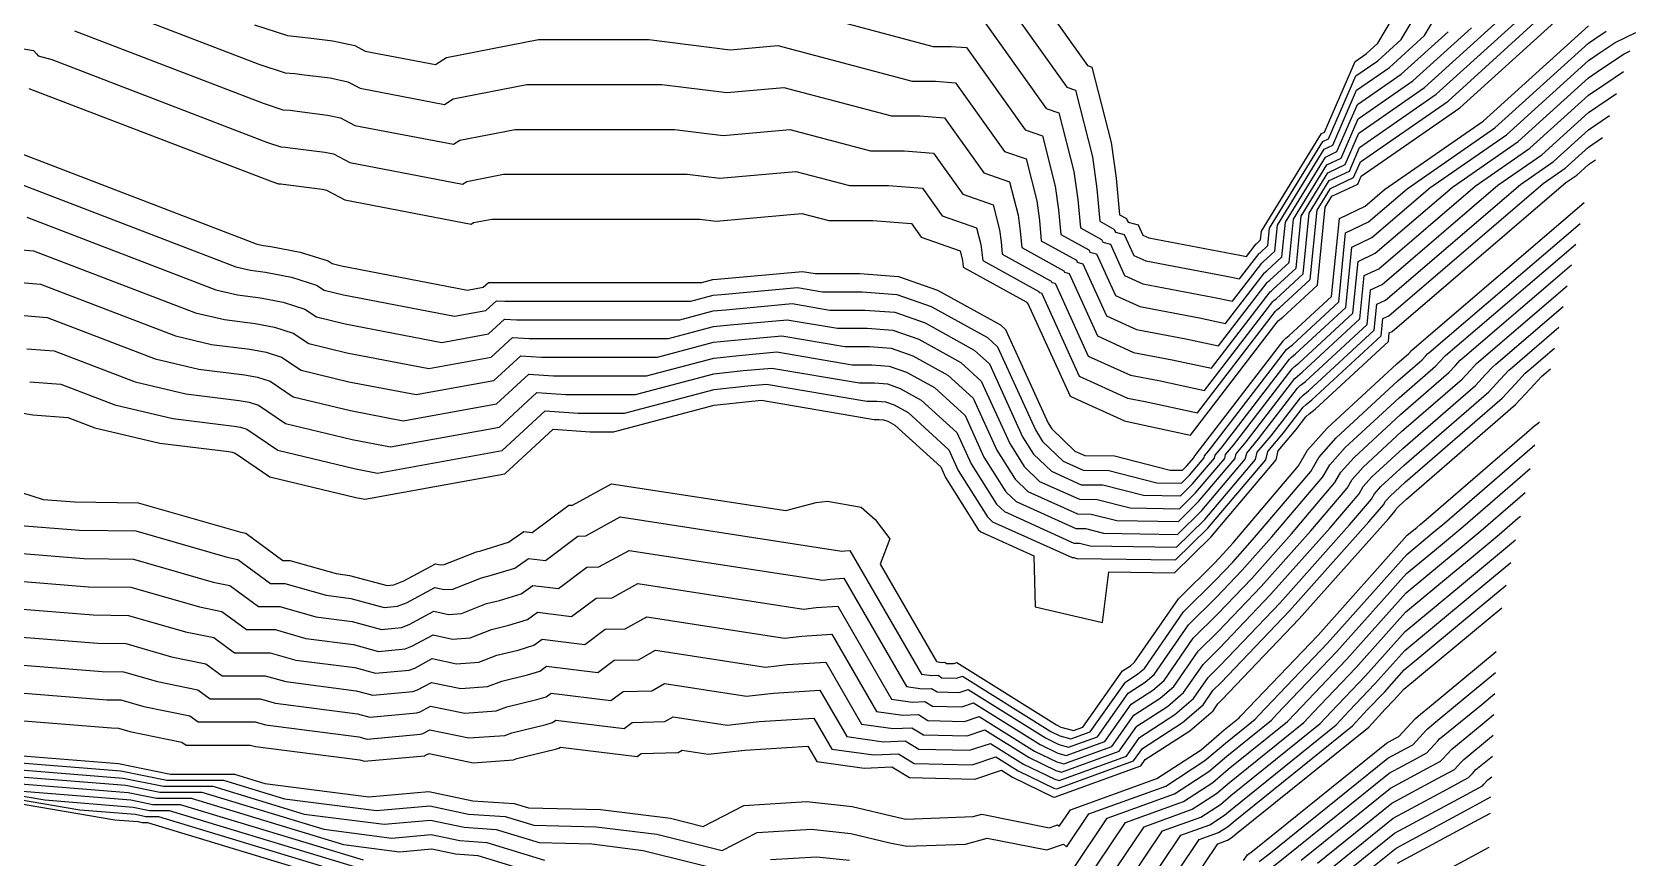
# Model space of a CAD drawing. Header units: millimetres. Extents: x 1157528 to 1158127, y 1280646 to 1281429.
# Drawn here: x 1157966.4 to 1158033.4, y 1281195.9 to 1281230.4 of the extents above; entities that cross this region are included whole.
import ezdxf

# ---------------------------------------------------------------- set-up
doc = ezdxf.new("R2010")
doc.units = ezdxf.units.MM
doc.layers.add('OCTUBRE', color=31, linetype='Continuous')

msp = doc.modelspace()

# ---------------------------------------------------------------- linework, layer by layer
at = {"layer": 'OCTUBRE', "flags": 128}
for points, elevation in [([(1158006.833, 1281234.213), (1158010.514, 1281229.046), (1158010.694, 1281228.983), (1158011.496, 1281225.835), (1158011.703, 1281224.34), (1158011.846, 1281222.809), (1158012.139, 1281222.647), (1158012.172, 1281222.573), (1158012.205, 1281222.499), (1158012.626, 1281222.388), (1158012.823, 1281221.953), (1158013.075, 1281221.838), (1158016.883, 1281221.115), (1158017.156, 1281221.056), (1158017.564, 1281221.587), (1158017.571, 1281221.594), (1158017.584, 1281221.604), (1158017.746, 1281221.753), (1158017.782, 1281222.115), (1158020.291, 1281226.201), (1158020.411, 1281226.258), (1158021.695, 1281229.214), (1158022.153, 1281229.532), (1158022.642, 1281229.975), (1158025.018, 1281233.979)], 300.5), ([(1158005.914, 1281231.272), (1158008.777, 1281227.253), (1158009.317, 1281227.064), (1158009.941, 1281224.615), (1158010.102, 1281223.452), (1158010.213, 1281222.262), (1158011.092, 1281221.775), (1158011.118, 1281221.718), (1158011.144, 1281221.66), (1158011.471, 1281221.574), (1158012.063, 1281220.27), (1158012.819, 1281219.925), (1158015.752, 1281219.368), (1158016.571, 1281219.191), (1158017.794, 1281220.784), (1158017.815, 1281220.804), (1158017.855, 1281220.835), (1158018.339, 1281221.282), (1158018.447, 1281222.367), (1158020.399, 1281225.545), (1158020.76, 1281225.717), (1158021.758, 1281228.015), (1158023.132, 1281228.969), (1158024.598, 1281230.299), (1158026.446, 1281233.413)], 301.5), ([(1158006.374, 1281232.743), (1158009.646, 1281228.149), (1158010.006, 1281228.023), (1158010.719, 1281225.225), (1158010.902, 1281223.896), (1158011.029, 1281222.535), (1158011.615, 1281222.211), (1158011.645, 1281222.146), (1158011.674, 1281222.08), (1158012.048, 1281221.981), (1158012.443, 1281221.111), (1158012.947, 1281220.882), (1158016.317, 1281220.242), (1158016.864, 1281220.124), (1158017.679, 1281221.186), (1158017.693, 1281221.199), (1158017.72, 1281221.22), (1158018.042, 1281221.518), (1158018.114, 1281222.241), (1158020.345, 1281225.873), (1158020.585, 1281225.987), (1158021.727, 1281228.615), (1158022.642, 1281229.25), (1158023.62, 1281230.137), (1158025.732, 1281233.696)], 301), ([(1157969.128, 1281231.701), (1157975.875, 1281229.11), (1157976.981, 1281228.748), (1157977.379, 1281228.714), (1157977.775, 1281228.662), (1157978.856, 1281228.527), (1157979.595, 1281228.368), (1157980.109, 1281228.098), (1157983.632, 1281227.42), (1157984, 1281227.658), (1157987.084, 1281228.254), (1157992.715, 1281228.253), (1157995.436, 1281227.916), (1157997.82, 1281228.133), (1158002.315, 1281226.937), (1158003.502, 1281226.937), (1158004.535, 1281226.859), (1158006.171, 1281224.562), (1158007.252, 1281224.184), (1158007.608, 1281222.785), (1158007.7, 1281222.12), (1158007.764, 1281221.44), (1158009.522, 1281220.468), (1158009.536, 1281220.435), (1158009.551, 1281220.402), (1158009.738, 1281220.352), (1158010.924, 1281217.744), (1158012.436, 1281217.055), (1158014.054, 1281216.748), (1158015.693, 1281216.393), (1158018.139, 1281219.579), (1158018.182, 1281219.618), (1158018.261, 1281219.682), (1158019.228, 1281220.575), (1158019.445, 1281222.746), (1158020.56, 1281224.562), (1158021.282, 1281224.904), (1158021.853, 1281226.218), (1158024.599, 1281228.125), (1158027.532, 1281230.784)], 303), ([(1157997.319, 1281231.645), (1158004.063, 1281229.849), (1158004.807, 1281229.849), (1158005.454, 1281229.801), (1158007.908, 1281226.356), (1158008.629, 1281226.104), (1158009.164, 1281224.005), (1158009.301, 1281223.008), (1158009.396, 1281221.988), (1158010.568, 1281221.339), (1158010.591, 1281221.29), (1158010.613, 1281221.241), (1158010.893, 1281221.167), (1158011.683, 1281219.428), (1158012.691, 1281218.968), (1158015.186, 1281218.495), (1158016.278, 1281218.258), (1158017.909, 1281220.382), (1158017.937, 1281220.408), (1158017.99, 1281220.451), (1158018.635, 1281221.046), (1158018.78, 1281222.493), (1158020.453, 1281225.217), (1158020.934, 1281225.446), (1158021.79, 1281227.416), (1158023.621, 1281228.688), (1158025.576, 1281230.461)], 302), ([(1157961.736, 1281230.461), (1157966.466, 1281229.669), (1157966.592, 1281229.534), (1157966.662, 1281229.446), (1157967.224, 1281229.294), (1157976.239, 1281225.833), (1157976.792, 1281225.652), (1157976.991, 1281225.635), (1157977.189, 1281225.609), (1157978.631, 1281225.428), (1157979.001, 1281225.349), (1157979.685, 1281224.989), (1157984.383, 1281224.085), (1157984.567, 1281224.204), (1157986.109, 1281224.502), (1157993.781, 1281224.501), (1157995.141, 1281224.333), (1157998.32, 1281224.622), (1158000.568, 1281224.024), (1158002.198, 1281224.024), (1158003.615, 1281223.917), (1158004.433, 1281222.769), (1158005.875, 1281222.265), (1158006.053, 1281221.565), (1158006.099, 1281221.233), (1158006.131, 1281220.893), (1158008.475, 1281219.596), (1158008.482, 1281219.579), (1158008.49, 1281219.563), (1158008.583, 1281219.538), (1158010.164, 1281216.061), (1158012.18, 1281215.142), (1158012.923, 1281215.001), (1158015.107, 1281214.527), (1158018.369, 1281218.775), (1158018.426, 1281218.828), (1158018.532, 1281218.913), (1158019.821, 1281220.103), (1158020.111, 1281222.998), (1158020.668, 1281223.906), (1158021.631, 1281224.363), (1158021.916, 1281225.019), (1158025.578, 1281227.562), (1158029.488, 1281231.108)], 304), ([(1157965.605, 1281225.493), (1157975.761, 1281221.594), (1157976.063, 1281221.522), (1157976.383, 1281221.483), (1157977.602, 1281221.247), (1157978.776, 1281220.875), (1157978.938, 1281220.766), (1157979.336, 1281220.67), (1157984.598, 1281219.657), (1157985.248, 1281219.775), (1157985.472, 1281219.982), (1157985.645, 1281219.971), (1157994.387, 1281219.97), (1157994.854, 1281220.094), (1157995.029, 1281220.112), (1157998.604, 1281220.438), (1157999.129, 1281220.349), (1158000.995, 1281220.349), (1158002.617, 1281220.226), (1158004.239, 1281219.659), (1158006.876, 1281218.2), (1158007.089, 1281218.006), (1158008.867, 1281214.094), (1158009.02, 1281213.852), (1158009.984, 1281212.928), (1158010.4, 1281212.74), (1158011.645, 1281212.726), (1158013.965, 1281212.134), (1158014.481, 1281212.126), (1158014.649, 1281212.292), (1158014.952, 1281212.65), (1158014.962, 1281212.692), (1158015.045, 1281212.791), (1158018.715, 1281217.57), (1158018.792, 1281217.642), (1158018.938, 1281217.759), (1158020.711, 1281219.396), (1158021.036, 1281222.652), (1158022.119, 1281223.166), (1158022.926, 1281223.857), (1158027.045, 1281226.718), (1158031.444, 1281230.707)], 305.5), ([(1157966.271, 1281228.091), (1157976.421, 1281224.195), (1157976.698, 1281224.104), (1157976.797, 1281224.095), (1157976.896, 1281224.083), (1157978.519, 1281223.879), (1157978.703, 1281223.84), (1157979.474, 1281223.435), (1157984.758, 1281222.418), (1157984.85, 1281222.477), (1157985.621, 1281222.626), (1157994.314, 1281222.625), (1157994.994, 1281222.541), (1157998.57, 1281222.867), (1157999.694, 1281222.567), (1158001.545, 1281222.567), (1158003.156, 1281222.446), (1158003.565, 1281221.872), (1158005.187, 1281221.305), (1158005.276, 1281220.955), (1158005.299, 1281220.789), (1158005.314, 1281220.619), (1158007.951, 1281219.16), (1158007.955, 1281219.152), (1158007.959, 1281219.144), (1158008.005, 1281219.131), (1158009.784, 1281215.219), (1158012.052, 1281214.185), (1158012.357, 1281214.127), (1158014.815, 1281213.595), (1158018.484, 1281218.374), (1158018.548, 1281218.433), (1158018.667, 1281218.528), (1158020.118, 1281219.867), (1158020.443, 1281223.124), (1158020.722, 1281223.578), (1158021.805, 1281224.092), (1158021.948, 1281224.42), (1158026.067, 1281227.281), (1158030.466, 1281231.27)], 304.5), ([(1157968.176, 1281230.497), (1157976.057, 1281227.472), (1157976.887, 1281227.2), (1157977.185, 1281227.174), (1157977.482, 1281227.136), (1157978.744, 1281226.978), (1157979.298, 1281226.859), (1157979.897, 1281226.544), (1157984.008, 1281225.753), (1157984.283, 1281225.931), (1157986.596, 1281226.378), (1157993.248, 1281226.377), (1157995.289, 1281226.124), (1157998.07, 1281226.378), (1158001.441, 1281225.48), (1158002.85, 1281225.48), (1158004.075, 1281225.388), (1158005.302, 1281223.665), (1158006.563, 1281223.224), (1158006.831, 1281222.175), (1158006.9, 1281221.677), (1158006.947, 1281221.166), (1158008.998, 1281220.032), (1158009.009, 1281220.007), (1158009.02, 1281219.982), (1158009.16, 1281219.945), (1158010.544, 1281216.902), (1158012.308, 1281216.098), (1158013.488, 1281215.874), (1158015.4, 1281215.46), (1158018.254, 1281219.177), (1158018.304, 1281219.223), (1158018.396, 1281219.297), (1158019.525, 1281220.339), (1158019.778, 1281222.872), (1158020.614, 1281224.234), (1158021.456, 1281224.633), (1158021.884, 1281225.619), (1158025.088, 1281227.844), (1158028.51, 1281230.946)], 303.5), ([(1157975.693, 1281230.749), (1157977.076, 1281230.296), (1157977.573, 1281230.253), (1157978.067, 1281230.189), (1157978.969, 1281230.076), (1157979.893, 1281229.878), (1157980.32, 1281229.653), (1157983.256, 1281229.088), (1157983.716, 1281229.385), (1157987.571, 1281230.13), (1157992.183, 1281230.129), (1157995.583, 1281229.708), (1157997.569, 1281229.889), (1158003.189, 1281228.393), (1158004.155, 1281228.393), (1158004.995, 1281228.33), (1158007.039, 1281225.459), (1158007.941, 1281225.144), (1158008.386, 1281223.395), (1158008.501, 1281222.564), (1158008.58, 1281221.714), (1158010.045, 1281220.904), (1158010.063, 1281220.863), (1158010.082, 1281220.822), (1158010.316, 1281220.759), (1158011.303, 1281218.586), (1158012.564, 1281218.012), (1158014.62, 1281217.621), (1158015.985, 1281217.326), (1158018.024, 1281219.981), (1158018.059, 1281220.013), (1158018.126, 1281220.066), (1158018.932, 1281220.81), (1158019.113, 1281222.62), (1158020.506, 1281224.89), (1158021.108, 1281225.175), (1158021.822, 1281226.817), (1158024.11, 1281228.406), (1158026.554, 1281230.623)], 302.5), ([(1157965.891, 1281224.097), (1157974.918, 1281220.632), (1157975.524, 1281220.489), (1157976.163, 1281220.411), (1157977.246, 1281220.201), (1157978.29, 1281219.87), (1157978.614, 1281219.652), (1157979.411, 1281219.459), (1157984.061, 1281218.564), (1157985.362, 1281218.8), (1157985.81, 1281219.214), (1157986.156, 1281219.192), (1157993.926, 1281219.191), (1157994.861, 1281219.439), (1157995.211, 1281219.475), (1157998.389, 1281219.765), (1157999.438, 1281219.586), (1158001.096, 1281219.586), (1158002.539, 1281219.477), (1158003.98, 1281218.973), (1158006.324, 1281217.677), (1158006.75, 1281217.288), (1158008.331, 1281213.811), (1158008.635, 1281213.327), (1158009.493, 1281212.506), (1158010.324, 1281212.131), (1158011.401, 1281212.119), (1158013.409, 1281211.606), (1158014.44, 1281211.59), (1158014.775, 1281211.922), (1158015.382, 1281212.638), (1158015.402, 1281212.723), (1158015.568, 1281212.921), (1158018.83, 1281217.169), (1158018.914, 1281217.247), (1158019.073, 1281217.374), (1158021.008, 1281219.16), (1158021.297, 1281222.055), (1158022.259, 1281222.512), (1158023.873, 1281223.894), (1158027.534, 1281226.437), (1158031.445, 1281229.983), (1158031.718, 1281230.168), (1158032.189, 1281230.487)], 306), ([(1157966.177, 1281222.702), (1157974.076, 1281219.669), (1157974.984, 1281219.455), (1157975.943, 1281219.338), (1157976.891, 1281219.154), (1157977.804, 1281218.865), (1157978.289, 1281218.539), (1157979.485, 1281218.249), (1157983.525, 1281217.472), (1157985.476, 1281217.825), (1157986.148, 1281218.446), (1157986.667, 1281218.412), (1157993.466, 1281218.412), (1157994.868, 1281218.784), (1157995.392, 1281218.838), (1157998.174, 1281219.092), (1157999.747, 1281218.824), (1158001.198, 1281218.824), (1158002.46, 1281218.729), (1158003.721, 1281218.288), (1158005.772, 1281217.153), (1158006.411, 1281216.57), (1158007.794, 1281213.527), (1158008.251, 1281212.802), (1158009.001, 1281212.083), (1158010.248, 1281211.521), (1158011.157, 1281211.511), (1158012.852, 1281211.078), (1158014.398, 1281211.054), (1158014.902, 1281211.553), (1158015.813, 1281212.626), (1158015.842, 1281212.754), (1158016.09, 1281213.05), (1158018.945, 1281216.767), (1158019.036, 1281216.852), (1158019.209, 1281216.99), (1158021.304, 1281218.924), (1158021.557, 1281221.457), (1158022.399, 1281221.857), (1158024.82, 1281223.931), (1158028.024, 1281226.155), (1158031.445, 1281229.258), (1158031.855, 1281229.535), (1158032.562, 1281230.014), (1158033.43, 1281230.429)], 306.5), ([(1157965.812, 1281221.356), (1157966.463, 1281221.306), (1157973.233, 1281218.707), (1157974.444, 1281218.422), (1157975.723, 1281218.266), (1157976.535, 1281218.108), (1157977.318, 1281217.86), (1157977.965, 1281217.425), (1157979.56, 1281217.039), (1157982.989, 1281216.379), (1157985.589, 1281216.851), (1157986.486, 1281217.678), (1157987.178, 1281217.633), (1157993.005, 1281217.633), (1157994.875, 1281218.129), (1157995.574, 1281218.201), (1157997.958, 1281218.419), (1158000.056, 1281218.061), (1158001.299, 1281218.061), (1158002.381, 1281217.98), (1158003.462, 1281217.602), (1158005.22, 1281216.629), (1158006.072, 1281215.852), (1158007.258, 1281213.244), (1158007.866, 1281212.277), (1158008.51, 1281211.661), (1158010.172, 1281210.911), (1158010.913, 1281210.903), (1158012.296, 1281210.55), (1158014.357, 1281210.518), (1158015.028, 1281211.183), (1158016.243, 1281212.614), (1158016.282, 1281212.784), (1158016.613, 1281213.179), (1158019.06, 1281216.365), (1158019.158, 1281216.457), (1158019.344, 1281216.605), (1158021.601, 1281218.688), (1158021.818, 1281220.86), (1158022.539, 1281221.202), (1158025.767, 1281223.967), (1158028.513, 1281225.874), (1158031.446, 1281228.534), (1158031.992, 1281228.903), (1158032.934, 1281229.541), (1158033.186, 1281229.662)], 307), ([(1157965.935, 1281219.973), (1157966.748, 1281219.911), (1157972.39, 1281217.745), (1157973.904, 1281217.388), (1157975.502, 1281217.193), (1157976.18, 1281217.062), (1157976.832, 1281216.855), (1157977.641, 1281216.311), (1157979.634, 1281215.828), (1157982.452, 1281215.286), (1157985.703, 1281215.876), (1157986.825, 1281216.91), (1157987.688, 1281216.854), (1157992.545, 1281216.853), (1157994.881, 1281217.474), (1157995.756, 1281217.565), (1157997.742, 1281217.745), (1158000.364, 1281217.299), (1158001.401, 1281217.299), (1158002.302, 1281217.231), (1158003.204, 1281216.916), (1158004.668, 1281216.106), (1158005.733, 1281215.134), (1158006.721, 1281212.961), (1158007.482, 1281211.752), (1158008.018, 1281211.239), (1158010.095, 1281210.301), (1158010.67, 1281210.295), (1158011.739, 1281210.022), (1158014.316, 1281209.982), (1158015.155, 1281210.813), (1158016.673, 1281212.602), (1158016.722, 1281212.815), (1158017.136, 1281213.309), (1158019.175, 1281215.964), (1158019.281, 1281216.062), (1158019.479, 1281216.221), (1158021.897, 1281218.453), (1158022.078, 1281220.262), (1158022.68, 1281220.548), (1158026.714, 1281224.004), (1158029.002, 1281225.593), (1158031.446, 1281227.809), (1158032.129, 1281228.271), (1158032.913, 1281228.802)], 307.5), ([(1157966.058, 1281218.59), (1157967.034, 1281218.516), (1157971.548, 1281216.783), (1157973.365, 1281216.355), (1157975.282, 1281216.12), (1157975.824, 1281216.015), (1157976.346, 1281215.85), (1157977.317, 1281215.197), (1157979.709, 1281214.618), (1157981.916, 1281214.193), (1157985.817, 1281214.901), (1157987.163, 1281216.143), (1157988.199, 1281216.075), (1157992.085, 1281216.074), (1157994.888, 1281216.818), (1157995.938, 1281216.928), (1157997.527, 1281217.072), (1158000.673, 1281216.537), (1158001.503, 1281216.537), (1158002.224, 1281216.482), (1158002.945, 1281216.23), (1158004.117, 1281215.582), (1158005.394, 1281214.417), (1158006.184, 1281212.678), (1158007.098, 1281211.228), (1158007.526, 1281210.817), (1158010.019, 1281209.692), (1158010.426, 1281209.687), (1158011.183, 1281209.494), (1158014.275, 1281209.446), (1158015.282, 1281210.443), (1158017.103, 1281212.59), (1158017.163, 1281212.845), (1158017.659, 1281213.438), (1158019.29, 1281215.562), (1158019.403, 1281215.667), (1158019.615, 1281215.836), (1158022.194, 1281218.217), (1158022.338, 1281219.664), (1158022.82, 1281219.893), (1158027.66, 1281224.04), (1158029.491, 1281225.311), (1158031.446, 1281227.084), (1158032.266, 1281227.639), (1158032.62, 1281227.879)], 308), ([(1157966.181, 1281217.207), (1157967.32, 1281217.12), (1157970.705, 1281215.821), (1157972.825, 1281215.321), (1157975.062, 1281215.048), (1157975.469, 1281214.969), (1157975.86, 1281214.845), (1157976.993, 1281214.083), (1157979.783, 1281213.408), (1157981.38, 1281213.101), (1157985.931, 1281213.926), (1157987.501, 1281215.375), (1157988.71, 1281215.296), (1157991.624, 1281215.295), (1157994.895, 1281216.163), (1157996.12, 1281216.291), (1157997.312, 1281216.399), (1158000.982, 1281215.774), (1158001.604, 1281215.774), (1158002.145, 1281215.733), (1158002.686, 1281215.544), (1158003.565, 1281215.058), (1158005.055, 1281213.699), (1158005.648, 1281212.395), (1158006.713, 1281210.703), (1158007.035, 1281210.395), (1158009.943, 1281209.082), (1158010.182, 1281209.079), (1158010.626, 1281208.966), (1158014.234, 1281208.91), (1158015.408, 1281210.073), (1158017.533, 1281212.578), (1158017.603, 1281212.876), (1158018.182, 1281213.567), (1158019.405, 1281215.16), (1158019.525, 1281215.271), (1158019.75, 1281215.452), (1158022.49, 1281217.981), (1158022.599, 1281219.067), (1158022.96, 1281219.238), (1158028.607, 1281224.076), (1158029.98, 1281225.03), (1158031.447, 1281226.36), (1158032.327, 1281226.956)], 308.5), ([(1157966.305, 1281215.824), (1157967.606, 1281215.725), (1157969.863, 1281214.858), (1157972.285, 1281214.288), (1157974.842, 1281213.975), (1157975.113, 1281213.923), (1157975.374, 1281213.84), (1157976.668, 1281212.97), (1157979.858, 1281212.197), (1157980.844, 1281212.008), (1157986.045, 1281212.951), (1157987.839, 1281214.607), (1157989.221, 1281214.516), (1157991.164, 1281214.516), (1157994.902, 1281215.508), (1157996.301, 1281215.654), (1157997.096, 1281215.726), (1158001.291, 1281215.012), (1158001.706, 1281215.012), (1158002.066, 1281214.985), (1158002.427, 1281214.859), (1158003.013, 1281214.534), (1158004.716, 1281212.981), (1158005.111, 1281212.111), (1158006.329, 1281210.178), (1158006.543, 1281209.972), (1158009.867, 1281208.472), (1158009.938, 1281208.472), (1158010.07, 1281208.438), (1158014.192, 1281208.374), (1158015.535, 1281209.704), (1158017.964, 1281212.566), (1158018.043, 1281212.906), (1158018.704, 1281213.696), (1158019.52, 1281214.758), (1158019.647, 1281214.876), (1158019.885, 1281215.067), (1158022.787, 1281217.745), (1158022.859, 1281218.469), (1158023.1, 1281218.583), (1158029.554, 1281224.113), (1158030.47, 1281224.749), (1158031.447, 1281225.635), (1158032.034, 1281226.033)], 309), ([(1157964.951, 1281214.693), (1157966.428, 1281214.441), (1157967.892, 1281214.329), (1157969.021, 1281213.896), (1157971.746, 1281213.254), (1157974.622, 1281212.903), (1157974.758, 1281212.876), (1157974.888, 1281212.835), (1157976.344, 1281211.856), (1157979.932, 1281210.987), (1157980.307, 1281210.915), (1157986.159, 1281211.976), (1157988.177, 1281213.839), (1157989.732, 1281213.737), (1157990.703, 1281213.737), (1157994.909, 1281214.853), (1157996.483, 1281215.017), (1157996.88, 1281215.053), (1158001.6, 1281214.249), (1158001.807, 1281214.249), (1158001.988, 1281214.236), (1158002.168, 1281214.173), (1158002.461, 1281214.011), (1158004.377, 1281212.263), (1158004.575, 1281211.828), (1158005.944, 1281209.653), (1158006.052, 1281209.55), (1158008.269, 1281208.549), (1158008.319, 1281206.413), (1158011.13, 1281205.754), (1158011.401, 1281207.881), (1158014.151, 1281207.838), (1158015.661, 1281209.334), (1158018.394, 1281212.554), (1158018.483, 1281212.937), (1158019.227, 1281213.826), (1158019.635, 1281214.357), (1158019.769, 1281214.481), (1158020.021, 1281214.683), (1158023.083, 1281217.51), (1158023.12, 1281217.872), (1158023.24, 1281217.929), (1158030.501, 1281224.15), (1158030.959, 1281224.467), (1158031.448, 1281224.911), (1158031.741, 1281225.109)], 309.5), ([(1157962.801, 1281212.215), (1157966.865, 1281210.907), (1157968.186, 1281210.802), (1157970.842, 1281210.767), (1157975.133, 1281209.533), (1157975.34, 1281209.491), (1157976.876, 1281208.358), (1157977.174, 1281208.358), (1157979.108, 1281207.803), (1157979.668, 1281207.731), (1157981.238, 1281207.306), (1157981.518, 1281207.331), (1157981.94, 1281207.496), (1157983.266, 1281208.207), (1157983.453, 1281208.168), (1157983.624, 1281208.18), (1157984.978, 1281208.713), (1157985.158, 1281208.756), (1157986.319, 1281209.114), (1157986.951, 1281209.567), (1157987.308, 1281209.523), (1157988.838, 1281210.668), (1157988.992, 1281210.672), (1157990.612, 1281211.564), (1157997.907, 1281210.443), (1157999.169, 1281210.778), (1157999.641, 1281210.827), (1158001.057, 1281210.586), (1158001.632, 1281210.062), (1158002.244, 1281209.257), (1158001.843, 1281208.199), (1158004.194, 1281204.124), (1158004.414, 1281204.093), (1158004.543, 1281204.099), (1158004.624, 1281204.049), (1158004.928, 1281204.042), (1158005.052, 1281204.083), (1158009.213, 1281201.48), (1158009.4, 1281201.39), (1158009.919, 1281201.244), (1158010.321, 1281201.39), (1158011.979, 1281203.735), (1158012.306, 1281203.948), (1158012.477, 1281204.095), (1158014.316, 1281206.753), (1158015.826, 1281208.249), (1158016.184, 1281208.624), (1158016.599, 1281209.089), (1158019.331, 1281212.309), (1158019.708, 1281212.971), (1158020.53, 1281213.89), (1158023.431, 1281216.568), (1158023.938, 1281217.007), (1158024.007, 1281217.082), (1158024.057, 1281217.137), (1158024.078, 1281217.155), (1158031.271, 1281223.317)], 310.5), ([(1157965.736, 1281209.831), (1157968.378, 1281209.62), (1157970.738, 1281209.589), (1157974.553, 1281208.492), (1157975.006, 1281208.4), (1157976.371, 1281207.393), (1157976.967, 1281207.393), (1157978.686, 1281206.899), (1157979.723, 1281206.766), (1157981.118, 1281206.389), (1157981.678, 1281206.438), (1157982.053, 1281206.585), (1157983.231, 1281207.217), (1157983.625, 1281207.134), (1157983.987, 1281207.16), (1157985.188, 1281207.633), (1157985.549, 1281207.719), (1157986.581, 1281208.037), (1157987.142, 1281208.44), (1157987.855, 1281208.353), (1157989.215, 1281209.37), (1157989.543, 1281209.378), (1157990.982, 1281210.171), (1158000.24, 1281208.748), (1158000.366, 1281208.763), (1158000.584, 1281208.776), (1158003.57, 1281203.601), (1158004.009, 1281203.54), (1158004.268, 1281203.551), (1158004.429, 1281203.452), (1158005.037, 1281203.437), (1158005.285, 1281203.52), (1158008.984, 1281201.206), (1158009.359, 1281201.026), (1158009.819, 1281200.896), (1158010.623, 1281201.187), (1158012.097, 1281203.272), (1158012.616, 1281203.608), (1158012.887, 1281203.841), (1158014.521, 1281206.205), (1158015.863, 1281207.534), (1158016.58, 1281208.285), (1158017.409, 1281209.214), (1158019.838, 1281212.076), (1158020.174, 1281212.664), (1158020.904, 1281213.481), (1158023.483, 1281215.862), (1158024.496, 1281216.74), (1158024.634, 1281216.89), (1158024.735, 1281217), (1158024.777, 1281217.036), (1158031.094, 1281222.448)], 311), ([(1157964.606, 1281208.755), (1157968.569, 1281208.438), (1157970.634, 1281208.412), (1157973.972, 1281207.452), (1157974.671, 1281207.309), (1157975.866, 1281206.428), (1157976.761, 1281206.428), (1157978.265, 1281205.996), (1157979.778, 1281205.802), (1157980.999, 1281205.471), (1157981.837, 1281205.546), (1157982.166, 1281205.675), (1157983.197, 1281206.228), (1157983.798, 1281206.1), (1157984.35, 1281206.14), (1157985.398, 1281206.553), (1157985.939, 1281206.682), (1157986.842, 1281206.961), (1157987.334, 1281207.313), (1157988.403, 1281207.182), (1157989.593, 1281208.072), (1157990.094, 1281208.084), (1157991.351, 1281208.777), (1157999.443, 1281207.534), (1157999.769, 1281207.572), (1158000.332, 1281207.607), (1158002.945, 1281203.079), (1158003.605, 1281202.987), (1158003.992, 1281203.004), (1158004.234, 1281202.855), (1158005.146, 1281202.833), (1158005.518, 1281202.957), (1158008.754, 1281200.933), (1158009.317, 1281200.661), (1158009.72, 1281200.548), (1158010.926, 1281200.985), (1158012.215, 1281202.809), (1158012.925, 1281203.269), (1158013.297, 1281203.588), (1158014.727, 1281205.656), (1158015.901, 1281206.82), (1158016.976, 1281207.945), (1158018.22, 1281209.339), (1158020.345, 1281211.844), (1158020.639, 1281212.358), (1158021.278, 1281213.073), (1158023.535, 1281215.156), (1158025.054, 1281216.473), (1158025.261, 1281216.698), (1158025.412, 1281216.863), (1158025.475, 1281216.917), (1158030.917, 1281221.579)], 311.5), ([(1157963.477, 1281207.679), (1157968.76, 1281207.257), (1157970.53, 1281207.234), (1157973.392, 1281206.411), (1157974.337, 1281206.218), (1157975.361, 1281205.463), (1157976.554, 1281205.463), (1157977.843, 1281205.092), (1157979.832, 1281204.838), (1157980.879, 1281204.554), (1157981.997, 1281204.653), (1157982.279, 1281204.764), (1157983.163, 1281205.238), (1157983.97, 1281205.067), (1157984.713, 1281205.12), (1157985.608, 1281205.473), (1157986.33, 1281205.645), (1157987.104, 1281205.884), (1157987.525, 1281206.186), (1157988.95, 1281206.011), (1157989.971, 1281206.775), (1157990.644, 1281206.791), (1157991.72, 1281207.384), (1157998.645, 1281206.319), (1157999.172, 1281206.381), (1158000.081, 1281206.438), (1158002.321, 1281202.556), (1158003.2, 1281202.435), (1158003.716, 1281202.456), (1158004.039, 1281202.258), (1158005.255, 1281202.229), (1158005.751, 1281202.394), (1158008.525, 1281200.659), (1158009.275, 1281200.297), (1158009.621, 1281200.2), (1158011.228, 1281200.782), (1158012.334, 1281202.346), (1158013.235, 1281202.93), (1158013.707, 1281203.335), (1158014.932, 1281205.108), (1158015.939, 1281206.105), (1158017.372, 1281207.606), (1158019.031, 1281209.464), (1158020.852, 1281211.611), (1158021.104, 1281212.052), (1158021.652, 1281212.664), (1158023.586, 1281214.45), (1158025.612, 1281216.206), (1158025.888, 1281216.506), (1158026.09, 1281216.726), (1158026.173, 1281216.798), (1158030.74, 1281220.71)], 312), ([(1157962.347, 1281206.603), (1157968.951, 1281206.076), (1157970.427, 1281206.056), (1157972.811, 1281205.371), (1157974.003, 1281205.127), (1157974.856, 1281204.498), (1157976.347, 1281204.498), (1157977.421, 1281204.189), (1157979.887, 1281203.873), (1157980.759, 1281203.637), (1157982.157, 1281203.761), (1157982.391, 1281203.853), (1157983.128, 1281204.248), (1157984.143, 1281204.033), (1157985.076, 1281204.101), (1157985.818, 1281204.393), (1157986.72, 1281204.608), (1157987.365, 1281204.807), (1157987.716, 1281205.059), (1157989.498, 1281204.84), (1157990.348, 1281205.477), (1157991.195, 1281205.497), (1157992.09, 1281205.99), (1157997.848, 1281205.105), (1157998.575, 1281205.19), (1157999.83, 1281205.268), (1158001.696, 1281202.034), (1158002.795, 1281201.882), (1158003.441, 1281201.909), (1158003.844, 1281201.661), (1158005.365, 1281201.625), (1158005.985, 1281201.831), (1158008.296, 1281200.385), (1158009.234, 1281199.933), (1158009.522, 1281199.852), (1158011.531, 1281200.58), (1158012.452, 1281201.883), (1158013.545, 1281202.591), (1158014.116, 1281203.082), (1158015.137, 1281204.559), (1158015.977, 1281205.39), (1158017.768, 1281207.266), (1158019.842, 1281209.589), (1158021.36, 1281211.378), (1158021.569, 1281211.745), (1158022.025, 1281212.256), (1158023.637, 1281213.744), (1158026.17, 1281215.939), (1158026.515, 1281216.314), (1158026.767, 1281216.589), (1158026.871, 1281216.678), (1158030.563, 1281219.841)], 312.5), ([(1157961.217, 1281205.528), (1157969.143, 1281204.894), (1157970.323, 1281204.879), (1157972.23, 1281204.33), (1157973.668, 1281204.036), (1157974.351, 1281203.532), (1157976.14, 1281203.532), (1157977, 1281203.286), (1157979.941, 1281202.909), (1157980.639, 1281202.72), (1157982.317, 1281202.869), (1157982.504, 1281202.942), (1157983.094, 1281203.258), (1157984.316, 1281203), (1157985.438, 1281203.081), (1157986.028, 1281203.313), (1157987.11, 1281203.571), (1157987.626, 1281203.73), (1157987.907, 1281203.931), (1157990.046, 1281203.67), (1157990.726, 1281204.179), (1157991.746, 1281204.203), (1157992.459, 1281204.596), (1157997.051, 1281203.891), (1157997.978, 1281203.999), (1157999.578, 1281204.099), (1158001.071, 1281201.512), (1158002.39, 1281201.329), (1158003.165, 1281201.362), (1158003.65, 1281201.064), (1158005.474, 1281201.02), (1158006.218, 1281201.268), (1158008.067, 1281200.111), (1158009.192, 1281199.569), (1158009.422, 1281199.504), (1158011.834, 1281200.378), (1158012.571, 1281201.42), (1158013.854, 1281202.252), (1158014.526, 1281202.829), (1158015.343, 1281204.01), (1158016.014, 1281204.675), (1158018.164, 1281206.927), (1158020.652, 1281209.714), (1158021.867, 1281211.145), (1158022.034, 1281211.439), (1158022.399, 1281211.848), (1158023.689, 1281213.038), (1158026.727, 1281215.672), (1158027.141, 1281216.122), (1158027.444, 1281216.452), (1158027.57, 1281216.559), (1158030.386, 1281218.972)], 313), ([(1157960.088, 1281204.452), (1157969.334, 1281203.712), (1157970.219, 1281203.701), (1157971.65, 1281203.29), (1157973.334, 1281202.945), (1157973.846, 1281202.567), (1157975.933, 1281202.567), (1157976.578, 1281202.382), (1157979.996, 1281201.944), (1157980.519, 1281201.803), (1157982.477, 1281201.976), (1157982.617, 1281202.031), (1157983.059, 1281202.268), (1157984.488, 1281201.966), (1157985.801, 1281202.061), (1157986.238, 1281202.233), (1157987.501, 1281202.534), (1157987.888, 1281202.653), (1157988.098, 1281202.804), (1157990.593, 1281202.499), (1157991.103, 1281202.881), (1157992.296, 1281202.909), (1157992.829, 1281203.203), (1157996.254, 1281202.676), (1157997.381, 1281202.809), (1157999.327, 1281202.93), (1158000.447, 1281200.989), (1158001.986, 1281200.776), (1158002.889, 1281200.814), (1158003.455, 1281200.467), (1158005.583, 1281200.416), (1158006.451, 1281200.705), (1158007.838, 1281199.837), (1158009.15, 1281199.205), (1158009.323, 1281199.156), (1158012.136, 1281200.175), (1158012.689, 1281200.957), (1158014.164, 1281201.913), (1158014.936, 1281202.576), (1158015.549, 1281203.462), (1158016.052, 1281203.96), (1158018.56, 1281206.587), (1158021.463, 1281209.839), (1158022.374, 1281210.912), (1158022.499, 1281211.133), (1158022.773, 1281211.439), (1158023.741, 1281212.332), (1158027.285, 1281215.405), (1158027.768, 1281215.931), (1158028.122, 1281216.315), (1158028.268, 1281216.44), (1158030.209, 1281218.103)], 313.5), ([(1157958.958, 1281203.376), (1157969.525, 1281202.531), (1157970.115, 1281202.523), (1157971.069, 1281202.249), (1157973, 1281201.854), (1157973.341, 1281201.602), (1157975.727, 1281201.602), (1157976.156, 1281201.479), (1157980.051, 1281200.98), (1157980.4, 1281200.885), (1157982.636, 1281201.084), (1157982.73, 1281201.121), (1157983.025, 1281201.279), (1157984.661, 1281200.932), (1157986.164, 1281201.041), (1157986.448, 1281201.153), (1157987.891, 1281201.497), (1157988.149, 1281201.577), (1157988.29, 1281201.677), (1157991.141, 1281201.328), (1157991.481, 1281201.583), (1157992.847, 1281201.616), (1157993.198, 1281201.809), (1157995.456, 1281201.462), (1157996.784, 1281201.618), (1157999.076, 1281201.761), (1157999.822, 1281200.467), (1158001.581, 1281200.223), (1158002.613, 1281200.267), (1158003.26, 1281199.87), (1158005.692, 1281199.812), (1158006.684, 1281200.142), (1158007.608, 1281199.564), (1158009.108, 1281198.84), (1158009.224, 1281198.808), (1158012.439, 1281199.973), (1158012.807, 1281200.494), (1158014.474, 1281201.574), (1158015.346, 1281202.322), (1158015.754, 1281202.913), (1158016.09, 1281203.246), (1158018.956, 1281206.248), (1158022.274, 1281209.964), (1158022.881, 1281210.68), (1158022.965, 1281210.827), (1158023.147, 1281211.031), (1158023.792, 1281211.626), (1158027.843, 1281215.138), (1158028.395, 1281215.739), (1158028.799, 1281216.178), (1158028.966, 1281216.321), (1158030.032, 1281217.234)], 314), ([(1157957.829, 1281202.3), (1157969.717, 1281201.35), (1157970.012, 1281201.346), (1157970.489, 1281201.209), (1157972.665, 1281200.763), (1157972.836, 1281200.637), (1157975.52, 1281200.637), (1157975.735, 1281200.575), (1157980.105, 1281200.015), (1157980.28, 1281199.968), (1157982.796, 1281200.191), (1157982.843, 1281200.21), (1157982.99, 1281200.289), (1157984.833, 1281199.899), (1157986.527, 1281200.021), (1157986.658, 1281200.073), (1157988.282, 1281200.46), (1157988.411, 1281200.5), (1157988.481, 1281200.55), (1157991.688, 1281200.158), (1157991.858, 1281200.285), (1157993.398, 1281200.322), (1157993.567, 1281200.415), (1157994.659, 1281200.248), (1157996.187, 1281200.427), (1157998.824, 1281200.591), (1157999.198, 1281199.944), (1158001.176, 1281199.67), (1158002.338, 1281199.719), (1158003.065, 1281199.273), (1158005.801, 1281199.207), (1158006.917, 1281199.579), (1158007.379, 1281199.29), (1158009.067, 1281198.476), (1158009.124, 1281198.46), (1158012.741, 1281199.77), (1158012.926, 1281200.031), (1158014.783, 1281201.235), (1158015.755, 1281202.069), (1158015.96, 1281202.365), (1158016.127, 1281202.531), (1158019.352, 1281205.908), (1158023.084, 1281210.089), (1158023.388, 1281210.447), (1158023.43, 1281210.52), (1158023.521, 1281210.622), (1158023.843, 1281210.92), (1158028.401, 1281214.871), (1158029.022, 1281215.547), (1158029.477, 1281216.041), (1158029.664, 1281216.202), (1158029.855, 1281216.365)], 314.5), ([(1157958.161, 1281200.812), (1157970.01, 1281199.865), (1157972.184, 1281199.42), (1157974.859, 1281199.42), (1157976.135, 1281199.032), (1157980.48, 1281198.475), (1157982.987, 1281198.698), (1157984.825, 1281198.309), (1157986.552, 1281198.196), (1157987.152, 1281198.012), (1157990.158, 1281197.939), (1157993.089, 1281197.572), (1157994.454, 1281197.232), (1157996.149, 1281198.107), (1157998.775, 1281198.271), (1158000.673, 1281198.065), (1158002.559, 1281197.614), (1158002.918, 1281197.541), (1158005.733, 1281197.643), (1158006.092, 1281197.743), (1158008.917, 1281197.181), (1158009.263, 1281197.3), (1158009.327, 1281197.248), (1158009.345, 1281197.263), (1158009.795, 1281197.934), (1158013.412, 1281199.244), (1158015.256, 1281200.439), (1158016.221, 1281201.267), (1158016.843, 1281201.768), (1158016.919, 1281201.852), (1158020.145, 1281205.229), (1158023.876, 1281209.41), (1158024.268, 1281209.735), (1158024.408, 1281209.851), (1158024.66, 1281210.06), (1158028.867, 1281213.708), (1158029.218, 1281214.011), (1158029.282, 1281214.055), (1158029.372, 1281214.116), (1158029.405, 1281214.154)], 315.5), ([(1157959.622, 1281200.4), (1157970.113, 1281199.561), (1157972.037, 1281199.167), (1157974.406, 1281199.167), (1157976.956, 1281198.392), (1157980.801, 1281197.9), (1157983.019, 1281198.096), (1157984.645, 1281197.752), (1157986.173, 1281197.653), (1157987.373, 1281197.283), (1157989.975, 1281197.22), (1157992.513, 1281196.903), (1157995.243, 1281196.222), (1157996.708, 1281196.978), (1157998.978, 1281197.12), (1158000.618, 1281196.942), (1158002.248, 1281196.552), (1158002.966, 1281196.407), (1158005.405, 1281196.495), (1158006.313, 1281196.747), (1158008.809, 1281196.251), (1158009.502, 1281196.488), (1158009.629, 1281196.384), (1158009.666, 1281196.414), (1158010.565, 1281197.756), (1158013.78, 1281198.92), (1158015.419, 1281199.983), (1158016.277, 1281200.719), (1158017.52, 1281201.721), (1158017.674, 1281201.888), (1158020.541, 1281204.89), (1158023.858, 1281208.606), (1158024.641, 1281209.256), (1158024.92, 1281209.488), (1158025.425, 1281209.906), (1158028.776, 1281212.811), (1158029.207, 1281213.185)], 316), ([(1158009.986, 1281195.564), (1158011.334, 1281197.577), (1158014.148, 1281198.597), (1158015.582, 1281199.526), (1158016.332, 1281200.17), (1158018.198, 1281201.673), (1158018.428, 1281201.923), (1158020.937, 1281204.55), (1158023.839, 1281207.802), (1158025.014, 1281208.777), (1158025.433, 1281209.125), (1158026.19, 1281209.753), (1158028.684, 1281211.915), (1158029.005, 1281212.193)], 316.5), ([(1158010.306, 1281194.715), (1158012.104, 1281197.399), (1158014.516, 1281198.273), (1158015.745, 1281199.07), (1158016.388, 1281199.622), (1158018.875, 1281201.626), (1158019.183, 1281201.959), (1158021.333, 1281204.211), (1158023.821, 1281206.998), (1158025.388, 1281208.298), (1158025.945, 1281208.761), (1158026.955, 1281209.599), (1158028.592, 1281211.018), (1158028.803, 1281211.201)], 317), ([(1158010.627, 1281193.866), (1158012.874, 1281197.221), (1158014.883, 1281197.949), (1158015.908, 1281198.613), (1158016.444, 1281199.073), (1158019.553, 1281201.578), (1158019.937, 1281201.995), (1158021.729, 1281203.871), (1158023.802, 1281206.194), (1158025.761, 1281207.819), (1158026.458, 1281208.398), (1158027.719, 1281209.445), (1158028.5, 1281210.122), (1158028.601, 1281210.209)], 317.5), ([(1158010.947, 1281193.017), (1158013.644, 1281197.043), (1158015.251, 1281197.625), (1158016.071, 1281198.156), (1158016.5, 1281198.524), (1158020.231, 1281201.53), (1158020.691, 1281202.031), (1158022.125, 1281203.532), (1158023.783, 1281205.39), (1158026.134, 1281207.341), (1158026.971, 1281208.035), (1158028.4, 1281209.221)], 318), ([(1158011.267, 1281192.168), (1158014.414, 1281196.865), (1158015.619, 1281197.301), (1158016.234, 1281197.7), (1158016.556, 1281197.976), (1158020.908, 1281201.483), (1158021.446, 1281202.067), (1158022.521, 1281203.192), (1158023.765, 1281204.586), (1158026.507, 1281206.862), (1158027.483, 1281207.672), (1158028.206, 1281208.272)], 318.5), ([(1158011.587, 1281191.318), (1158015.183, 1281196.686), (1158015.987, 1281196.978), (1158016.397, 1281197.243), (1158016.611, 1281197.427), (1158021.586, 1281201.435), (1158022.2, 1281202.102), (1158022.917, 1281202.853), (1158023.746, 1281203.782), (1158026.88, 1281206.383), (1158027.996, 1281207.309), (1158028.013, 1281207.323)], 319), ([(1158011.908, 1281190.469), (1158015.953, 1281196.508), (1158016.355, 1281196.654), (1158016.56, 1281196.787), (1158016.667, 1281196.879), (1158022.263, 1281201.388), (1158022.955, 1281202.138), (1158023.313, 1281202.513), (1158023.728, 1281202.978), (1158027.253, 1281205.904), (1158027.82, 1281206.374)], 319.5), ([(1158017.034, 1281195.803), (1158017.202, 1281196.046), (1158017.403, 1281196.204), (1158022.999, 1281200.713), (1158023.379, 1281200.918), (1158023.523, 1281200.996), (1158024.19, 1281201.72), (1158024.191, 1281201.721), (1158024.214, 1281201.746), (1158024.431, 1281201.924), (1158024.802, 1281202.229), (1158027.594, 1281204.546)], 320.5), ([(1158017.681, 1281195.761), (1158018.082, 1281196.078), (1158023.057, 1281200.086), (1158023.817, 1281200.496), (1158024.105, 1281200.651), (1158024.672, 1281201.267), (1158024.672, 1281201.267), (1158024.719, 1281201.319), (1158025.152, 1281201.674), (1158025.895, 1281202.283), (1158027.562, 1281203.667)], 321), ([(1158018.159, 1281195.477), (1158018.762, 1281195.952), (1158023.114, 1281199.459), (1158024.255, 1281200.074), (1158024.687, 1281200.307), (1158025.153, 1281200.813), (1158025.154, 1281200.814), (1158025.225, 1281200.891), (1158025.874, 1281201.424), (1158026.988, 1281202.338), (1158027.53, 1281202.788)], 321.5), ([(1158019.441, 1281195.826), (1158023.172, 1281198.832), (1158024.694, 1281199.652), (1158025.269, 1281199.963), (1158025.634, 1281200.359), (1158025.635, 1281200.36), (1158025.73, 1281200.463), (1158026.595, 1281201.173), (1158027.498, 1281201.914)], 322), ([(1158020.121, 1281195.7), (1158023.23, 1281198.205), (1158025.132, 1281199.231), (1158025.851, 1281199.619), (1158026.116, 1281199.906), (1158026.117, 1281199.907), (1158026.235, 1281200.035), (1158027.317, 1281200.923), (1158027.466, 1281201.046)], 322.5), ([(1157955.19, 1281200.021), (1157969.854, 1281197.515), (1157970.83, 1281197.437), (1157971.009, 1281197.4), (1157971.23, 1281197.4), (1157982.707, 1281193.913)], 319.5), ([(1157955.357, 1281200.154), (1157968.393, 1281197.927), (1157970.728, 1281197.74), (1157971.156, 1281197.653), (1157971.683, 1281197.653), (1157981.885, 1281194.553)], 319), ([(1157955.525, 1281200.288), (1157966.931, 1281198.339), (1157970.625, 1281198.044), (1157971.303, 1281197.905), (1157972.137, 1281197.905), (1157981.064, 1281195.193)], 318.5), ([(1157961.084, 1281199.988), (1157970.215, 1281199.258), (1157971.89, 1281198.915), (1157973.952, 1281198.915), (1157977.778, 1281197.752), (1157981.121, 1281197.324), (1157983.05, 1281197.495), (1157984.464, 1281197.196), (1157985.793, 1281197.109), (1157987.593, 1281196.555), (1157989.792, 1281196.502), (1157991.936, 1281196.233), (1157996.032, 1281195.211)], 316.5), ([(1158020.801, 1281195.574), (1158023.288, 1281197.578), (1158025.57, 1281198.809), (1158026.433, 1281199.274), (1158026.597, 1281199.452), (1158026.598, 1281199.453), (1158026.74, 1281199.608), (1158027.434, 1281200.177)], 323), ([(1157962.546, 1281199.576), (1157970.318, 1281198.954), (1157971.744, 1281198.662), (1157973.498, 1281198.662), (1157978.599, 1281197.112), (1157981.442, 1281196.748), (1157983.081, 1281196.894), (1157984.284, 1281196.639), (1157985.413, 1281196.566), (1157987.813, 1281195.826)], 317), ([(1157964.008, 1281199.163), (1157970.42, 1281198.651), (1157971.597, 1281198.41), (1157973.045, 1281198.41), (1157979.421, 1281196.472), (1157981.762, 1281196.172), (1157983.113, 1281196.292), (1157984.103, 1281196.083), (1157985.034, 1281196.022), (1157988.033, 1281195.098)], 317.5), ([(1158021.48, 1281195.448), (1158023.346, 1281196.951), (1158026.008, 1281198.387), (1158027.015, 1281198.93), (1158027.078, 1281198.999), (1158027.08, 1281199), (1158027.245, 1281199.18), (1158027.403, 1281199.309)], 323.5), ([(1157965.469, 1281198.751), (1157970.523, 1281198.347), (1157971.45, 1281198.157), (1157972.591, 1281198.157), (1157980.242, 1281195.833)], 318), ([(1158022.16, 1281195.322), (1158023.403, 1281196.324), (1158026.446, 1281197.965), (1158027.372, 1281198.464)], 324), ([(1158023.461, 1281195.697), (1158026.884, 1281197.543), (1158027.347, 1281197.793)], 324.5), ([(1157997.266, 1281195.849), (1157999.18, 1281195.968), (1158000.562, 1281195.818)], 316.5), ([(1158024.17, 1281194.681), (1158027.295, 1281196.366)], 325.5)]:
    msp.add_lwpolyline(points, dxfattribs=dict(at, elevation=elevation))

doc.saveas('drawing.dxf')
